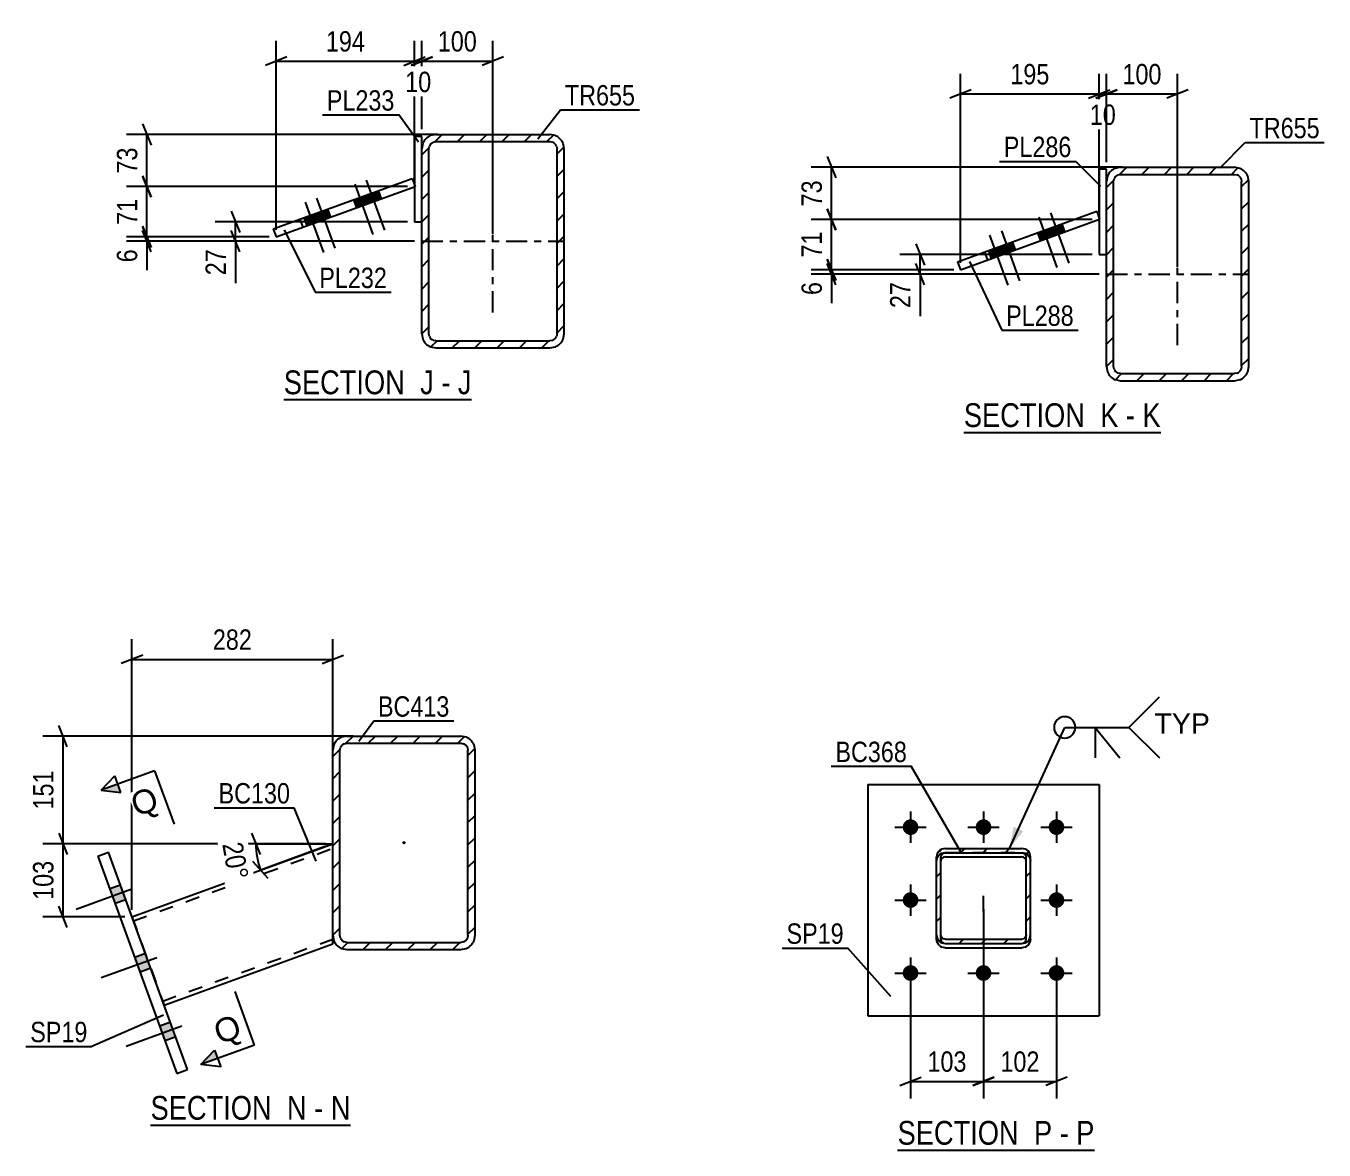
# Model space of a CAD drawing. Header units: millimetres. Extents: x -135 to 1054, y -647 to 194.
# Drawn here: x 375 to 557.4, y -548.7 to -390.7 of the extents above; entities that cross this region are included whole.
import ezdxf

# ---------------------------------------------------------------- set-up
doc = ezdxf.new("R2010")
doc.units = ezdxf.units.MM
doc.linetypes.add('DXK_LINE_DOT2', pattern=[3.9198, 1.9599, -1.9599])
doc.linetypes.add('DXK_LINE_DOT3', pattern=[5.9187, 2.979, -0.9799, 0.9799, -0.9799])
doc.styles.add('Arial', font='ARIAL.TTF', dxfattribs={"height": 0.2})
doc.styles.add('Arial Narrow', font='ARIALN.TTF', dxfattribs={"height": 0.2})

# ---------------------------------------------------------------- blocks, each defined once
blk = doc.blocks.new('Unknown-122571314-20 - 31403')
at = {"color": 6, "linetype": 'Continuous'}
blk.add_line((506.79, -447.84), (534.44, -447.84), dxfattribs=at)
at = {"color": 0, "linetype": 'Continuous'}
for points in [[(524.9, -447.09), (524.9, -443.59), (506.79, -443.59), (506.79, -447.09)], [(528.5, -447.09), (528.5, -443.59), (525.95, -443.59), (525.95, -447.09)], [(530.83, -447.09), (530.83, -443.59), (529.55, -443.59), (529.55, -447.09)], [(534.44, -447.09), (534.44, -443.59), (531.88, -443.59), (531.88, -447.09)]]:
    blk.add_wipeout(points, dxfattribs=at)
at = {"color": 7, "linetype": 'Continuous', "style": 'Arial Narrow'}
for s, p in [('SECTION ', (506.79, -447.09)), ('K', (525.95, -447.09)), ('K', (531.88, -447.09)), ('-', (529.55, -447.09))]:
    blk.add_text(s, height=3.34, dxfattribs=at).set_placement(p)
blk = doc.blocks.new('Unknown-122571314-21 - 37546')
at = {"color": 6, "linetype": 'Continuous'}
blk.add_line((497.48, -548.71), (525.13, -548.71), dxfattribs=at)
at = {"color": 0, "linetype": 'Continuous'}
for points in [[(515.59, -547.96), (515.59, -544.46), (497.48, -544.46), (497.48, -547.96)], [(519.2, -547.96), (519.2, -544.46), (516.64, -544.46), (516.64, -547.96)], [(521.52, -547.96), (521.52, -544.46), (520.25, -544.46), (520.25, -547.96)], [(525.13, -547.96), (525.13, -544.46), (522.57, -544.46), (522.57, -547.96)]]:
    blk.add_wipeout(points, dxfattribs=at)
at = {"color": 7, "linetype": 'Continuous', "style": 'Arial Narrow'}
for s, p in [('SECTION ', (497.48, -547.96)), ('P', (516.64, -547.96)), ('P', (522.57, -547.96)), ('-', (520.25, -547.96))]:
    blk.add_text(s, height=3.34, dxfattribs=at).set_placement(p)
blk = doc.blocks.new('Unknown-122571314-25 - 29372')
at = {"color": 6, "linetype": 'Continuous'}
blk.add_line((411.26, -443.23), (437.63, -443.23), dxfattribs=at)
at = {"color": 0, "linetype": 'Continuous'}
for points in [[(429.37, -442.48), (429.37, -438.98), (411.26, -438.98), (411.26, -442.48)], [(432.34, -442.48), (432.34, -438.98), (430.42, -438.98), (430.42, -442.48)], [(434.66, -442.48), (434.66, -438.98), (433.39, -438.98), (433.39, -442.48)], [(437.63, -442.48), (437.63, -438.98), (435.71, -438.98), (435.71, -442.48)]]:
    blk.add_wipeout(points, dxfattribs=at)
at = {"color": 7, "linetype": 'Continuous', "style": 'Arial Narrow'}
for s, p in [('SECTION ', (411.26, -442.48)), ('J', (430.42, -442.48)), ('J', (435.71, -442.48)), ('-', (433.39, -442.48))]:
    blk.add_text(s, height=3.34, dxfattribs=at).set_placement(p)
blk = doc.blocks.new('Unknown-122571314-26 - 31672')
at = {"color": 6, "linetype": 'Continuous'}
blk.add_line((392.55, -545.2), (420.62, -545.2), dxfattribs=at)
at = {"color": 0, "linetype": 'Continuous'}
for points in [[(410.66, -544.45), (410.66, -540.95), (392.55, -540.95), (392.55, -544.45)], [(414.48, -544.45), (414.48, -540.95), (411.71, -540.95), (411.71, -544.45)], [(416.81, -544.45), (416.81, -540.95), (415.53, -540.95), (415.53, -544.45)], [(420.62, -544.45), (420.62, -540.95), (417.86, -540.95), (417.86, -544.45)]]:
    blk.add_wipeout(points, dxfattribs=at)
at = {"color": 7, "linetype": 'Continuous', "style": 'Arial Narrow'}
for s, p in [('SECTION ', (392.55, -544.45)), ('N', (411.71, -544.45)), ('N', (417.86, -544.45)), ('-', (415.53, -544.45))]:
    blk.add_text(s, height=3.34, dxfattribs=at).set_placement(p)
blk = doc.blocks.new('Part-122571314-31539 - 31403')
at = {"color": 2, "linetype": 'Continuous'}
for p, q in [((505.89, -423.88), (525.45, -416.76)), ((525.45, -416.76), (525.86, -417.89)), ((506.3, -425.01), (525.86, -417.89)), ((509.69, -422.5), (510.1, -423.63)), ((505.89, -423.88), (506.3, -425.01))]:
    blk.add_line(p, q, dxfattribs=at)
at = {"color": 7, "linetype": 'DXK_LINE_DOT2'}
blk.add_line((520.99, -419.66), (520.58, -418.54), dxfattribs=at)
blk = doc.blocks.new('Part-122571314-31499 - 31403')
at = {"color": 2, "linetype": 'Continuous'}
for p, q in [((526.81, -410.86), (525.81, -410.86)), ((525.81, -410.86), (525.81, -422.86)), ((526.81, -412.59), (526.81, -410.86)), ((525.81, -422.86), (526.81, -422.86))]:
    blk.add_line(p, q, dxfattribs=at)
at = {"color": 7, "linetype": 'DXK_LINE_DOT2'}
blk.add_line((526.81, -422.86), (526.81, -412.59), dxfattribs=at)
blk = doc.blocks.new('Part-122571314-31534 - 31403')
at = {"linetype": 'Continuous'}
h = blk.add_hatch(dxfattribs=at)
h.set_pattern_fill('', scale=0.7, style=0, pattern_type=0)
h.set_pattern_definition([(45, (526.8105, -438.5872), (-1.57154, 1.57154), [])])
h.paths.add_polyline_path([(526.81, -412.59), (526.81, -438.59), (526.96, -439.35), (527.4, -440), (528.05, -440.43), (528.81, -440.59), (544.81, -440.59), (545.58, -440.43), (546.22, -440), (546.66, -439.35), (546.81, -438.59), (546.81, -412.59), (546.66, -411.82), (546.22, -411.17), (545.58, -410.74), (544.81, -410.59), (528.81, -410.59), (528.05, -410.74), (527.4, -411.17), (526.96, -411.82)])
h.paths.add_polyline_path([(528.1, -411.88), (528.43, -411.66), (528.81, -411.59), (544.81, -411.59), (545.19, -411.66), (545.52, -411.88), (545.73, -412.2), (545.81, -412.59), (545.81, -438.59), (545.73, -438.97), (545.52, -439.29), (545.19, -439.51), (544.81, -439.59), (528.81, -439.59), (528.43, -439.51), (528.1, -439.29), (527.89, -438.97), (527.81, -438.59), (527.81, -412.59), (527.89, -412.2)])
at = {"color": 2, "linetype": 'Continuous'}
for p, q in [((526.96, -411.82), (526.81, -412.59)), ((528.81, -410.59), (528.05, -410.74)), ((528.43, -411.66), (528.81, -411.59)), ((528.81, -410.59), (544.81, -410.59)), ((528.81, -411.59), (544.81, -411.59)), ((545.58, -410.74), (544.81, -410.59)), ((544.81, -411.59), (545.19, -411.66)), ((546.81, -412.59), (546.66, -411.82)), ((526.81, -438.59), (526.81, -412.59)), ((527.81, -412.59), (527.89, -412.2)), ((527.81, -438.59), (527.81, -412.59)), ((545.73, -412.2), (545.81, -412.59)), ((545.81, -438.59), (545.81, -412.59)), ((546.81, -438.59), (546.81, -412.59)), ((526.81, -438.59), (526.96, -439.35)), ((527.89, -438.97), (527.81, -438.59)), ((545.81, -438.59), (545.73, -438.97)), ((546.66, -439.35), (546.81, -438.59)), ((528.05, -440.43), (528.81, -440.59)), ((528.81, -439.59), (528.43, -439.51)), ((528.81, -439.59), (544.81, -439.59)), ((528.81, -440.59), (544.81, -440.59)), ((545.19, -439.51), (544.81, -439.59)), ((544.81, -440.59), (545.58, -440.43))]:
    blk.add_line(p, q, dxfattribs=at)
at = {"color": 7, "linetype": 'DXK_LINE_DOT3'}
for p, q in [((536.81, -435.59), (536.81, -415.59)), ((526.81, -425.59), (546.81, -425.59))]:
    blk.add_line(p, q, dxfattribs=at)
at = {"color": 2, "linetype": 'Continuous'}
for centre, radius, start, end in [((528.81, -412.59), 2, 112.5, 157.5), ((528.81, -412.59), 1, 112.5, 157.5), ((544.81, -412.59), 1, 22.5, 67.5), ((544.81, -412.59), 2, 22.5, 67.5), ((528.81, -438.59), 2, 202.5, 247.5), ((528.81, -438.59), 1, 202.5, 247.5), ((544.81, -438.59), 1, 292.5, 337.5), ((544.81, -438.59), 2, 292.5, 337.5)]:
    blk.add_arc(centre, radius, start, end, dxfattribs=at)
blk = doc.blocks.new('Bolt-122571314-31568 - 31403')
at = {"linetype": 'Continuous'}
for points in [[(517.55, -420.91), (519.24, -420.3), (518.83, -419.17), (517.14, -419.79)], [(519.22, -420.31), (520.91, -419.69), (520.5, -418.57), (518.81, -419.18)], [(512.31, -422.82), (514, -422.21), (513.59, -421.08), (511.9, -421.7)], [(510.64, -423.43), (512.33, -422.81), (511.92, -421.69), (510.23, -422.3)]]:
    blk.add_hatch(color=1, dxfattribs=at).paths.add_polyline_path(points)
at = {"color": 1, "linetype": 'Continuous'}
for p, q in [((518.97, -416.99), (521.53, -424.04)), ((517.3, -417.6), (519.87, -424.65)), ((518.81, -419.18), (519.22, -420.31)), ((518.83, -419.17), (519.24, -420.3)), ((520.5, -418.57), (520.91, -419.69)), ((510.39, -420.11), (512.96, -427.16)), ((512.06, -419.51), (514.62, -426.56)), ((513.59, -421.08), (514, -422.21)), ((517.14, -419.79), (517.55, -420.91)), ((510.23, -422.3), (510.64, -423.43)), ((511.9, -421.7), (512.31, -422.82)), ((511.92, -421.69), (512.33, -422.81))]:
    blk.add_line(p, q, dxfattribs=at)
blk = doc.blocks.new('Part-122571314-37587 - 37546')
at = {"linetype": 'Continuous'}
h = blk.add_hatch(dxfattribs=at)
h.set_pattern_fill('', scale=0.7, style=0, pattern_type=0)
h.set_pattern_definition([(45, (503.6906, -506.4053), (-1.57154, 1.57154), [])])
h.paths.add_polyline_path([(504.15, -506.31), (503.69, -506.41), (503.3, -506.67), (503.04, -507.06), (502.95, -507.53), (502.95, -518.47), (503.04, -518.94), (503.3, -519.33), (503.69, -519.6), (504.15, -519.69), (514.95, -519.69), (515.41, -519.6), (515.8, -519.33), (516.06, -518.94), (516.15, -518.47), (516.15, -507.53), (516.06, -507.06), (515.8, -506.67), (515.41, -506.41), (514.95, -506.31)])
h.paths.add_polyline_path([(514.95, -506.92), (515.18, -506.97), (515.37, -507.1), (515.5, -507.3), (515.55, -507.53), (515.55, -518.47), (515.5, -518.71), (515.37, -518.9), (515.18, -519.03), (514.95, -519.08), (504.15, -519.08), (503.92, -519.03), (503.73, -518.9), (503.6, -518.71), (503.55, -518.47), (503.55, -507.53), (503.6, -507.3), (503.73, -507.1), (503.92, -506.97), (504.15, -506.92)])
at = {"color": 2, "linetype": 'Continuous'}
for p, q in [((504.15, -506.31), (503.69, -506.41)), ((504.15, -506.31), (514.95, -506.31)), ((515.41, -506.41), (514.95, -506.31)), ((503.04, -507.06), (502.95, -507.53)), ((502.95, -518.47), (502.95, -507.53)), ((503.55, -507.53), (503.6, -507.3)), ((503.55, -518.47), (503.55, -507.53)), ((503.6, -507.88), (503.55, -508.11)), ((503.6, -507.3), (503.73, -507.1)), ((503.73, -507.68), (503.6, -507.88)), ((503.73, -507.1), (503.92, -506.97)), ((503.92, -507.55), (503.73, -507.68)), ((503.92, -506.97), (504.15, -506.92)), ((504.15, -507.5), (503.92, -507.55)), ((504.15, -506.92), (514.95, -506.92)), ((504.15, -507.5), (514.95, -507.5)), ((514.95, -506.92), (515.18, -506.97)), ((515.18, -507.55), (514.95, -507.5)), ((515.18, -506.97), (515.37, -507.1)), ((515.37, -507.68), (515.18, -507.55)), ((515.37, -507.1), (515.5, -507.3)), ((515.5, -507.88), (515.37, -507.68)), ((515.5, -507.3), (515.55, -507.53)), ((515.55, -508.11), (515.5, -507.88)), ((515.55, -518.47), (515.55, -507.53)), ((516.15, -507.53), (516.06, -507.06)), ((516.15, -518.47), (516.15, -507.53)), ((502.95, -519.05), (502.95, -518.47)), ((502.95, -518.47), (503.04, -518.94)), ((503.04, -519.52), (502.95, -519.05)), ((503.6, -518.71), (503.55, -518.47)), ((503.73, -518.9), (503.6, -518.71)), ((503.69, -519.6), (504.15, -519.69)), ((503.92, -519.03), (503.73, -518.9)), ((504.15, -519.08), (503.92, -519.03)), ((504.15, -519.08), (514.95, -519.08)), ((515.18, -519.03), (514.95, -519.08)), ((514.95, -519.69), (515.41, -519.6)), ((515.37, -518.9), (515.18, -519.03)), ((515.5, -518.71), (515.37, -518.9)), ((515.55, -518.47), (515.5, -518.71)), ((516.06, -518.94), (516.15, -518.47)), ((516.15, -519.05), (516.06, -519.52)), ((516.15, -519.05), (516.15, -518.47)), ((504.15, -520.27), (503.69, -520.18)), ((504.15, -519.69), (514.95, -519.69)), ((504.15, -520.27), (514.95, -520.27)), ((515.41, -520.18), (514.95, -520.27))]:
    blk.add_line(p, q, dxfattribs=at)
at = {"color": 7, "linetype": 'DXK_LINE_DOT2'}
for p, q in [((502.95, -518.47), (502.95, -507.53)), ((502.95, -508.11), (503.04, -507.64)), ((503.55, -519.05), (503.55, -507.53)), ((503.69, -506.99), (504.15, -506.89)), ((504.15, -506.89), (514.95, -506.89)), ((514.95, -506.89), (515.41, -506.99)), ((515.55, -519.05), (515.55, -507.53)), ((516.06, -507.64), (516.15, -508.11)), ((516.15, -518.47), (516.15, -507.53)), ((503.55, -519.05), (503.6, -519.29)), ((503.6, -519.29), (503.73, -519.48)), ((503.73, -519.48), (503.92, -519.62)), ((503.92, -519.62), (504.15, -519.66)), ((514.95, -519.66), (515.18, -519.62)), ((515.18, -519.62), (515.37, -519.48)), ((515.37, -519.48), (515.5, -519.29)), ((515.5, -519.29), (515.55, -519.05)), ((504.15, -519.66), (514.95, -519.66))]:
    blk.add_line(p, q, dxfattribs=at)
at = {"color": 7, "linetype": 'DXK_LINE_DOT3'}
blk.add_line((509.55, -515.2), (509.55, -513), dxfattribs=at)
at = {"color": 2, "linetype": 'Continuous'}
for centre, start, end in [((504.16, -507.52), 112.882, 157.8784), ((514.94, -507.52), 22.1216, 67.118), ((504.16, -518.48), 202.1216, 247.118), ((504.16, -519.06), 202.1216, 247.118), ((514.94, -518.48), 292.882, 337.8784), ((514.94, -519.06), 292.882, 337.8784)]:
    blk.add_arc(centre, 1.21, start, end, dxfattribs=at)
at = {"color": 7, "linetype": 'DXK_LINE_DOT2'}
for centre, start, end in [((504.16, -508.1), 112.882, 157.8784), ((514.94, -508.1), 22.1216, 67.118)]:
    blk.add_arc(centre, 1.21, start, end, dxfattribs=at)
blk = doc.blocks.new('Bolt-122571314-37692 - 37546')
at = {"linetype": 'Continuous'}
for points in [[(499.3, -502.23, -1), (499.3, -504.43, -1)], [(509.55, -502.23, -1), (509.55, -504.43, -1)], [(519.8, -502.23, -1), (519.8, -504.43, -1)], [(499.3, -512.48, -1), (499.3, -514.68, -1)], [(519.8, -512.48, -1), (519.8, -514.68, -1)], [(499.3, -522.73, -1), (499.3, -524.93, -1)], [(509.55, -522.73, -1), (509.55, -524.93, -1)], [(519.8, -522.73, -1), (519.8, -524.93, -1)]]:
    blk.add_hatch(color=1, dxfattribs=at).paths.add_polyline_path(points)
at = {"color": 1, "linetype": 'Continuous'}
for p, q in [((499.3, -501.13), (499.3, -505.53)), ((509.55, -501.13), (509.55, -505.53)), ((519.8, -501.13), (519.8, -505.53)), ((497.1, -503.33), (501.5, -503.33)), ((507.35, -503.33), (511.75, -503.33)), ((517.6, -503.33), (522, -503.33)), ((499.3, -511.38), (499.3, -515.78)), ((519.8, -511.38), (519.8, -515.78)), ((497.1, -513.58), (501.5, -513.58)), ((517.6, -513.58), (522, -513.58)), ((499.3, -521.63), (499.3, -526.03)), ((509.55, -521.63), (509.55, -526.03)), ((519.8, -521.63), (519.8, -526.03)), ((497.1, -523.83), (501.5, -523.83)), ((507.35, -523.83), (511.75, -523.83)), ((517.6, -523.83), (522, -523.83))]:
    blk.add_line(p, q, dxfattribs=at)
blk = doc.blocks.new('Part-122571314-37588 - 37546')
at = {"color": 2, "linetype": 'Continuous'}
for p, q in [((493.3, -497.33), (493.3, -529.83)), ((493.3, -497.33), (525.8, -497.33)), ((525.8, -497.33), (525.8, -529.83)), ((493.3, -529.83), (525.8, -529.83))]:
    blk.add_line(p, q, dxfattribs=at)
blk = doc.blocks.new('Bolt-122571314-29536 - 29372')
at = {"linetype": 'Continuous'}
for points in [[(421.47, -416.28), (423.16, -415.66), (422.75, -414.54), (421.06, -415.15)], [(423.07, -415.7), (424.76, -415.08), (424.35, -413.95), (422.66, -414.57)], [(414.51, -418.81), (416.21, -418.2), (415.8, -417.07), (414.1, -417.68)], [(416.12, -418.23), (417.81, -417.61), (417.4, -416.49), (415.71, -417.1)]]:
    blk.add_hatch(color=1, dxfattribs=at).paths.add_polyline_path(points)
at = {"color": 1, "linetype": 'Continuous'}
for p, q in [((421.22, -412.96), (423.79, -420.01)), ((422.82, -412.38), (425.39, -419.43)), ((414.27, -415.5), (416.83, -422.54)), ((415.87, -414.91), (418.43, -421.96)), ((421.06, -415.15), (421.47, -416.28)), ((422.66, -414.57), (423.07, -415.7)), ((422.75, -414.54), (423.16, -415.66)), ((424.35, -413.95), (424.76, -415.08)), ((415.71, -417.1), (416.12, -418.23)), ((415.8, -417.07), (416.21, -418.2)), ((417.4, -416.49), (417.81, -417.61)), ((414.1, -417.68), (414.51, -418.81))]:
    blk.add_line(p, q, dxfattribs=at)
blk = doc.blocks.new('Part-122571314-29466 - 29372')
at = {"color": 2, "linetype": 'Continuous'}
for p, q in [((430.64, -406.25), (429.64, -406.25)), ((429.64, -406.25), (429.64, -418.25)), ((430.64, -407.98), (430.64, -406.25)), ((429.64, -418.25), (430.64, -418.25))]:
    blk.add_line(p, q, dxfattribs=at)
at = {"color": 7, "linetype": 'DXK_LINE_DOT2'}
blk.add_line((430.64, -418.25), (430.64, -407.98), dxfattribs=at)
blk = doc.blocks.new('Part-122571314-29503 - 29372')
at = {"linetype": 'Continuous'}
h = blk.add_hatch(dxfattribs=at)
h.set_pattern_fill('', scale=0.7, style=0, pattern_type=0)
h.set_pattern_definition([(45, (430.6445, -433.9827), (-1.57154, 1.57154), [])])
h.paths.add_polyline_path([(430.64, -407.98), (430.64, -433.98), (430.8, -434.75), (431.23, -435.4), (431.88, -435.83), (432.64, -435.98), (448.64, -435.98), (449.41, -435.83), (450.06, -435.4), (450.49, -434.75), (450.64, -433.98), (450.64, -407.98), (450.49, -407.22), (450.06, -406.57), (449.41, -406.13), (448.64, -405.98), (432.64, -405.98), (431.88, -406.13), (431.23, -406.57), (430.8, -407.22)])
h.paths.add_polyline_path([(431.94, -407.28), (432.26, -407.06), (432.64, -406.98), (448.64, -406.98), (449.03, -407.06), (449.35, -407.28), (449.57, -407.6), (449.64, -407.98), (449.64, -433.98), (449.57, -434.37), (449.35, -434.69), (449.03, -434.91), (448.64, -434.98), (432.64, -434.98), (432.26, -434.91), (431.94, -434.69), (431.72, -434.37), (431.64, -433.98), (431.64, -407.98), (431.72, -407.6)])
at = {"color": 2, "linetype": 'Continuous'}
for p, q in [((432.64, -405.98), (431.88, -406.13)), ((432.64, -405.98), (448.64, -405.98)), ((449.41, -406.13), (448.64, -405.98)), ((430.8, -407.22), (430.64, -407.98)), ((430.64, -433.98), (430.64, -407.98)), ((431.64, -407.98), (431.72, -407.6)), ((431.64, -433.98), (431.64, -407.98)), ((432.26, -407.06), (432.64, -406.98)), ((432.64, -406.98), (448.64, -406.98)), ((448.64, -406.98), (449.03, -407.06)), ((449.57, -407.6), (449.64, -407.98)), ((449.64, -433.98), (449.64, -407.98)), ((450.64, -407.98), (450.49, -407.22)), ((450.64, -433.98), (450.64, -407.98)), ((430.64, -433.98), (430.8, -434.75)), ((431.72, -434.37), (431.64, -433.98)), ((432.64, -434.98), (432.26, -434.91)), ((432.64, -434.98), (448.64, -434.98)), ((449.03, -434.91), (448.64, -434.98)), ((449.64, -433.98), (449.57, -434.37)), ((450.49, -434.75), (450.64, -433.98)), ((431.88, -435.83), (432.64, -435.98)), ((432.64, -435.98), (448.64, -435.98)), ((448.64, -435.98), (449.41, -435.83))]:
    blk.add_line(p, q, dxfattribs=at)
at = {"color": 7, "linetype": 'DXK_LINE_DOT3'}
for p, q in [((440.64, -430.98), (440.64, -410.98)), ((430.64, -420.98), (450.64, -420.98))]:
    blk.add_line(p, q, dxfattribs=at)
at = {"color": 2, "linetype": 'Continuous'}
for centre, radius, start, end in [((432.64, -407.98), 2, 112.5, 157.5), ((448.64, -407.98), 2, 22.5, 67.5), ((432.64, -407.98), 1, 112.5, 157.5), ((448.64, -407.98), 1, 22.5, 67.5), ((432.64, -433.98), 2, 202.5, 247.5), ((432.64, -433.98), 1, 202.5, 247.5), ((448.64, -433.98), 1, 292.5, 337.5), ((448.64, -433.98), 2, 292.5, 337.5)]:
    blk.add_arc(centre, radius, start, end, dxfattribs=at)
blk = doc.blocks.new('Part-122571314-29507 - 29372')
at = {"color": 2, "linetype": 'Continuous'}
for p, q in [((409.79, -419.25), (429.28, -412.16)), ((410.2, -420.38), (429.7, -413.29)), ((429.28, -412.16), (429.7, -413.29)), ((409.79, -419.25), (410.2, -420.38)), ((413.52, -417.89), (413.94, -419.02))]:
    blk.add_line(p, q, dxfattribs=at)
at = {"color": 7, "linetype": 'DXK_LINE_DOT2'}
blk.add_line((424.99, -415), (424.58, -413.87), dxfattribs=at)
blk = doc.blocks.new('Part-122571314-31711 - 31672')
at = {"color": 2, "linetype": 'Continuous'}
for p, q in [((385.14, -507.41), (386.64, -506.86)), ((397.76, -537.4), (386.64, -506.86)), ((385.14, -507.41), (396.25, -537.95)), ((396.25, -537.95), (397.76, -537.4))]:
    blk.add_line(p, q, dxfattribs=at)
blk = doc.blocks.new('Bolt-122571314-31817 - 31672')
at = {"linetype": 'Continuous'}
for points in [[(389.07, -513.53), (388.32, -511.46), (386.81, -512.01), (387.57, -514.08)], [(389.07, -513.53), (388.32, -511.46), (386.81, -512.01), (387.57, -514.08)], [(389.07, -513.53), (388.32, -511.46), (386.81, -512.01), (387.57, -514.08)], [(392.58, -523.16), (391.82, -521.1), (390.32, -521.64), (391.07, -523.71)], [(392.58, -523.16), (391.82, -521.1), (390.32, -521.64), (391.07, -523.71)], [(396.08, -532.8), (395.33, -530.73), (393.83, -531.28), (394.58, -533.34)], [(396.08, -532.8), (395.33, -530.73), (393.83, -531.28), (394.58, -533.34)], [(396.08, -532.8), (395.33, -530.73), (393.83, -531.28), (394.58, -533.34)]]:
    blk.add_hatch(color=1, dxfattribs=at).paths.add_polyline_path(points)
at = {"color": 1, "linetype": 'Continuous'}
for p, q in [((389.92, -512.05), (382.12, -514.89)), ((389.92, -512.05), (382.12, -514.89)), ((389.92, -512.05), (382.12, -514.89)), ((388.32, -511.46), (386.81, -512.01)), ((388.32, -511.46), (386.81, -512.01)), ((388.32, -511.46), (386.81, -512.01)), ((389.07, -513.53), (387.57, -514.08)), ((389.07, -513.53), (387.57, -514.08)), ((389.07, -513.53), (387.57, -514.08)), ((391.82, -521.1), (390.32, -521.64)), ((391.82, -521.1), (390.32, -521.64)), ((393.42, -521.68), (385.62, -524.52)), ((393.42, -521.68), (385.62, -524.52)), ((392.58, -523.16), (391.07, -523.71)), ((392.58, -523.16), (391.07, -523.71)), ((396.93, -531.32), (389.13, -534.16)), ((396.93, -531.32), (389.13, -534.16)), ((396.93, -531.32), (389.13, -534.16)), ((395.33, -530.73), (393.83, -531.28)), ((395.33, -530.73), (393.83, -531.28)), ((395.33, -530.73), (393.83, -531.28)), ((396.08, -532.8), (394.58, -533.34)), ((396.08, -532.8), (394.58, -533.34)), ((396.08, -532.8), (394.58, -533.34))]:
    blk.add_line(p, q, dxfattribs=at)
blk = doc.blocks.new('Part-122571314-31692 - 31672')
at = {"color": 2, "linetype": 'Continuous'}
for p, q in [((389.94, -515.93), (418.13, -505.67)), ((418.13, -519.71), (418.13, -518.53)), ((394.46, -528.33), (418.13, -519.71))]:
    blk.add_line(p, q, dxfattribs=at)
at = {"color": 7, "linetype": 'DXK_LINE_DOT2'}
for p, q in [((390.15, -516.49), (418.13, -506.31)), ((418.13, -505.76), (418.13, -505.67)), ((418.13, -518.53), (418.13, -505.67)), ((389.94, -515.93), (394.46, -528.33)), ((394.25, -527.77), (418.13, -519.08))]:
    blk.add_line(p, q, dxfattribs=at)
blk = doc.blocks.new('Part-122571314-31715 - 31672')
at = {"linetype": 'Continuous'}
h = blk.add_hatch(dxfattribs=at)
h.set_pattern_fill('', scale=0.7, style=0, pattern_type=0)
h.set_pattern_definition([(45, (418.1327, -518.5266), (-1.57154, 1.57154), [])])
h.paths.add_polyline_path([(418.13, -492.53), (418.13, -518.53), (418.28, -519.29), (418.72, -519.94), (419.37, -520.37), (420.13, -520.53), (436.13, -520.53), (436.9, -520.37), (437.55, -519.94), (437.98, -519.29), (438.13, -518.53), (438.13, -492.53), (437.98, -491.76), (437.55, -491.11), (436.9, -490.68), (436.13, -490.53), (420.13, -490.53), (419.37, -490.68), (418.72, -491.11), (418.28, -491.76)])
h.paths.add_polyline_path([(419.43, -491.82), (419.75, -491.6), (420.13, -491.53), (436.13, -491.53), (436.52, -491.6), (436.84, -491.82), (437.06, -492.14), (437.13, -492.53), (437.13, -518.53), (437.06, -518.91), (436.84, -519.23), (436.52, -519.45), (436.13, -519.53), (420.13, -519.53), (419.75, -519.45), (419.43, -519.23), (419.21, -518.91), (419.13, -518.53), (419.13, -492.53), (419.21, -492.14)])
blk.add_hatch(color=30, dxfattribs=at).paths.add_polyline_path([(428.13, -505.63, -1), (428.13, -505.43, -1)])
at = {"color": 2, "linetype": 'Continuous'}
for p, q in [((418.28, -491.76), (418.13, -492.53)), ((419.13, -492.53), (419.21, -492.14)), ((420.13, -490.53), (419.37, -490.68)), ((419.75, -491.6), (420.13, -491.53)), ((420.13, -490.53), (436.13, -490.53)), ((420.13, -491.53), (436.13, -491.53)), ((436.9, -490.68), (436.13, -490.53)), ((436.13, -491.53), (436.52, -491.6)), ((437.06, -492.14), (437.13, -492.53)), ((438.13, -492.53), (437.98, -491.76)), ((418.13, -518.53), (418.13, -492.53)), ((419.13, -518.53), (419.13, -492.53)), ((437.13, -518.53), (437.13, -492.53)), ((438.13, -518.53), (438.13, -492.53)), ((418.13, -518.53), (418.28, -519.29)), ((419.21, -518.91), (419.13, -518.53)), ((420.13, -519.53), (419.75, -519.45)), ((420.13, -519.53), (436.13, -519.53)), ((436.52, -519.45), (436.13, -519.53)), ((437.13, -518.53), (437.06, -518.91)), ((437.98, -519.29), (438.13, -518.53)), ((419.37, -520.37), (420.13, -520.53)), ((420.13, -520.53), (436.13, -520.53)), ((436.13, -520.53), (436.9, -520.37))]:
    blk.add_line(p, q, dxfattribs=at)
at = {"color": 7, "linetype": 'DXK_LINE_DOT3'}
blk.add_line((428.13, -505.53), (428.13, -505.53), dxfattribs=at)
at = {"color": 30, "linetype": 'DXK_LINE_DOT3'}
blk.add_line((428.13, -505.53), (428.13, -505.53), dxfattribs=at)
at = {"color": 30, "linetype": 'Continuous'}
blk.add_circle((428.13, -505.53), 0.1, dxfattribs=at)
at = {"color": 2, "linetype": 'Continuous'}
for centre, radius, start, end in [((420.13, -492.53), 2, 112.5, 157.5), ((420.13, -492.53), 1, 112.5, 157.5), ((436.13, -492.53), 1, 22.5, 67.5), ((436.13, -492.53), 2, 22.5, 67.5), ((420.13, -518.53), 2, 202.5, 247.5), ((420.13, -518.53), 1, 202.5, 247.5), ((436.13, -518.53), 1, 292.5, 337.5), ((436.13, -518.53), 2, 292.5, 337.5)]:
    blk.add_arc(centre, radius, start, end, dxfattribs=at)
blk = doc.blocks.new('StraightDimension-122571314-36712 - 31403')
at = {"color": 7, "linetype": 'Continuous'}
for p, q in [((487.59, -423.49), (488.79, -426.49)), ((488.79, -427.09), (487.59, -424.09)), ((505.37, -424.99), (485.34, -424.99)), ((525.81, -425.59), (485.34, -425.59)), ((488.19, -425.59), (488.19, -424.99))]:
    blk.add_line(p, q, dxfattribs=at)
at = {"color": 0}
blk.add_wipeout([(487.44, -426.11), (483.24, -426.11), (483.24, -429.14), (487.44, -429.14)], dxfattribs=at)
at = {"color": 7, "linetype": 'Continuous'}
blk.add_line((488.19, -425.59), (488.19, -429.67), dxfattribs=at)
blk.add_line((488.19, -425.59), (488.19, -429.67), dxfattribs=at)
at = {"color": 3, "style": 'Arial Narrow'}
blk.add_text('6', height=2.86, rotation=90.0002, dxfattribs=at).set_placement((486.84, -428.54))
blk = doc.blocks.new('StraightDimension-122571314-36710 - 31403')
at = {"color": 7, "linetype": 'Continuous'}
for p, q in [((524.81, -422.86), (497.79, -422.86)), ((500.04, -421.36), (501.24, -424.36)), ((500.64, -425.59), (500.64, -422.86)), ((501.24, -427.09), (500.04, -424.09)), ((525.81, -425.59), (497.79, -425.59))]:
    blk.add_line(p, q, dxfattribs=at)
at = {"color": 0}
blk.add_wipeout([(499.89, -426.11), (495.69, -426.11), (495.69, -430.97), (499.89, -430.97)], dxfattribs=at)
at = {"color": 7, "linetype": 'Continuous'}
blk.add_line((500.64, -425.59), (500.64, -431.49), dxfattribs=at)
blk.add_line((500.64, -425.59), (500.64, -431.49), dxfattribs=at)
at = {"color": 3, "style": 'Arial Narrow'}
blk.add_text('27', height=2.863, rotation=90.0002, dxfattribs=at).set_placement((499.29, -430.37))
blk = doc.blocks.new('StraightDimension-122571314-36714 - 31403')
at = {"color": 7, "linetype": 'Continuous'}
for p, q in [((487.59, -416.41), (488.79, -419.41)), ((524.81, -417.91), (485.34, -417.91)), ((488.19, -424.99), (488.19, -417.91)), ((488.79, -426.49), (487.59, -423.49)), ((505.37, -424.99), (485.34, -424.99))]:
    blk.add_line(p, q, dxfattribs=at)
at = {"color": 0}
blk.add_wipeout([(487.44, -419.02), (483.24, -419.02), (483.24, -423.88), (487.44, -423.88)], dxfattribs=at)
at = {"color": 3, "style": 'Arial Narrow'}
blk.add_text('71', height=2.863, rotation=90.0002, dxfattribs=at).set_placement((486.84, -423.28))
blk = doc.blocks.new('StraightDimension-122571314-36715 - 31403')
at = {"color": 7, "linetype": 'Continuous'}
for p, q in [((487.59, -409.09), (488.79, -412.09)), ((529.07, -410.59), (485.34, -410.59)), ((488.19, -417.91), (488.19, -410.59)), ((488.79, -419.41), (487.59, -416.41)), ((524.81, -417.91), (485.34, -417.91))]:
    blk.add_line(p, q, dxfattribs=at)
at = {"color": 0}
blk.add_wipeout([(487.44, -411.82), (483.24, -411.82), (483.24, -416.68), (487.44, -416.68)], dxfattribs=at)
at = {"color": 3, "style": 'Arial Narrow'}
blk.add_text('73', height=2.863, rotation=90.0002, dxfattribs=at).set_placement((486.84, -416.08))
blk = doc.blocks.new('StraightDimension-122571314-36716 - 31403')
at = {"color": 7, "linetype": 'Continuous'}
for p, q in [((506.3, -424.01), (506.3, -397.43)), ((525.81, -416.91), (525.81, -397.43)), ((507.8, -399.68), (504.8, -400.88)), ((506.3, -400.28), (525.81, -400.28)), ((524.31, -400.88), (527.31, -399.68))]:
    blk.add_line(p, q, dxfattribs=at)
at = {"color": 0}
blk.add_wipeout([(519.4, -399.53), (519.4, -395.33), (512.72, -395.33), (512.72, -399.53)], dxfattribs=at)
at = {"color": 3, "style": 'Arial Narrow'}
blk.add_text('195', height=2.863, dxfattribs=at).set_placement((513.32, -398.93))
blk = doc.blocks.new('StraightDimension-122571314-36718 - 31403')
at = {"color": 7, "linetype": 'Continuous'}
for p, q in [((525.81, -416.91), (525.81, -397.88)), ((526.81, -409.86), (526.81, -397.88)), ((524.31, -400.88), (527.31, -399.68)), ((528.31, -399.68), (525.31, -400.88)), ((525.81, -400.28), (526.81, -400.28))]:
    blk.add_line(p, q, dxfattribs=at)
at = {"color": 0}
blk.add_wipeout([(528.74, -405.23), (528.74, -401.03), (523.88, -401.03), (523.88, -405.23)], dxfattribs=at)
at = {"color": 3, "style": 'Arial Narrow'}
blk.add_text('10', height=2.863, dxfattribs=at).set_placement((524.48, -404.63))
blk = doc.blocks.new('StraightDimension-122571314-36719 - 31403')
at = {"color": 7, "linetype": 'Continuous'}
for p, q in [((526.81, -409.86), (526.81, -397.43)), ((536.81, -424.59), (536.81, -397.43)), ((525.31, -400.88), (528.31, -399.68)), ((526.81, -400.28), (536.81, -400.28)), ((538.31, -399.68), (535.31, -400.88))]:
    blk.add_line(p, q, dxfattribs=at)
at = {"color": 0}
blk.add_wipeout([(535.15, -399.53), (535.15, -395.33), (528.47, -395.33), (528.47, -399.53)], dxfattribs=at)
at = {"color": 3, "style": 'Arial Narrow'}
blk.add_text('100', height=2.863, dxfattribs=at).set_placement((529.07, -398.93))
blk = doc.blocks.new('StraightDimension-122571314-37721 - 37546')
at = {"color": 7, "linetype": 'Continuous'}
for p, q in [((509.55, -514.84), (509.55, -541.46)), ((519.8, -524.83), (519.8, -541.46)), ((508.05, -539.66), (511.05, -538.46)), ((509.55, -539.06), (519.8, -539.06)), ((521.3, -538.46), (518.3, -539.66))]:
    blk.add_line(p, q, dxfattribs=at)
at = {"color": 0}
blk.add_wipeout([(518.02, -538.31), (518.02, -534.11), (511.33, -534.11), (511.33, -538.31)], dxfattribs=at)
at = {"color": 3, "style": 'Arial Narrow'}
blk.add_text('102', height=2.863, dxfattribs=at).set_placement((511.93, -537.71))
blk = doc.blocks.new('StraightDimension-122571314-37722 - 37546')
at = {"color": 7, "linetype": 'Continuous'}
for p, q in [((509.55, -514.84), (509.55, -541.46)), ((499.3, -524.83), (499.3, -541.46)), ((497.8, -539.66), (500.8, -538.46)), ((499.3, -539.06), (509.55, -539.06)), ((511.05, -538.46), (508.05, -539.66))]:
    blk.add_line(p, q, dxfattribs=at)
at = {"color": 0}
blk.add_wipeout([(507.77, -538.31), (507.77, -534.11), (501.08, -534.11), (501.08, -538.31)], dxfattribs=at)
at = {"color": 3, "style": 'Arial Narrow'}
blk.add_text('103', height=2.863, dxfattribs=at).set_placement((501.68, -537.71))
blk = doc.blocks.new('StraightDimension-122571314-36544 - 29372')
at = {"color": 7, "linetype": 'Continuous'}
for p, q in [((403.88, -416.75), (405.08, -419.75)), ((428.64, -418.25), (401.63, -418.25)), ((404.48, -420.98), (404.48, -418.25)), ((429.64, -420.98), (401.63, -420.98)), ((405.08, -422.48), (403.88, -419.48))]:
    blk.add_line(p, q, dxfattribs=at)
at = {"color": 0}
blk.add_wipeout([(403.73, -421.51), (399.53, -421.51), (399.53, -426.36), (403.73, -426.36)], dxfattribs=at)
at = {"color": 7, "linetype": 'Continuous'}
blk.add_line((404.48, -420.98), (404.48, -426.89), dxfattribs=at)
blk.add_line((404.48, -420.98), (404.48, -426.89), dxfattribs=at)
at = {"color": 3, "style": 'Arial Narrow'}
blk.add_text('27', height=2.863, rotation=90.0002, dxfattribs=at).set_placement((403.13, -425.76))
blk = doc.blocks.new('StraightDimension-122571314-36657 - 29372')
at = {"color": 7, "linetype": 'Continuous'}
for p, q in [((410.2, -419.38), (410.2, -392.82)), ((429.64, -412.3), (429.64, -392.82)), ((411.7, -395.07), (408.7, -396.27)), ((428.14, -396.27), (431.14, -395.07)), ((410.2, -395.67), (429.64, -395.67))]:
    blk.add_line(p, q, dxfattribs=at)
at = {"color": 0}
blk.add_wipeout([(423.27, -394.92), (423.27, -390.72), (416.58, -390.72), (416.58, -394.92)], dxfattribs=at)
at = {"color": 3, "style": 'Arial Narrow'}
blk.add_text('194', height=2.863, dxfattribs=at).set_placement((417.18, -394.32))
blk = doc.blocks.new('StraightDimension-122571314-36455 - 29372')
at = {"color": 7, "linetype": 'Continuous'}
for p, q in [((391.43, -404.48), (392.63, -407.48)), ((432.9, -405.98), (389.18, -405.98)), ((392.03, -413.3), (392.03, -405.98)), ((392.63, -414.8), (391.43, -411.8)), ((428.64, -413.3), (389.18, -413.3))]:
    blk.add_line(p, q, dxfattribs=at)
at = {"color": 0}
blk.add_wipeout([(391.28, -407.22), (387.08, -407.22), (387.08, -412.07), (391.28, -412.07)], dxfattribs=at)
at = {"color": 3, "style": 'Arial Narrow'}
blk.add_text('73', height=2.863, rotation=90.0002, dxfattribs=at).set_placement((390.68, -411.47))
blk = doc.blocks.new('StraightDimension-122571314-36456 - 29372')
at = {"color": 7, "linetype": 'Continuous'}
for p, q in [((391.43, -411.8), (392.63, -414.8)), ((428.64, -413.3), (389.18, -413.3)), ((392.03, -420.38), (392.03, -413.3)), ((392.63, -421.88), (391.43, -418.88)), ((409.2, -420.38), (389.18, -420.38))]:
    blk.add_line(p, q, dxfattribs=at)
at = {"color": 0}
blk.add_wipeout([(391.28, -414.41), (387.08, -414.41), (387.08, -419.27), (391.28, -419.27)], dxfattribs=at)
at = {"color": 3, "style": 'Arial Narrow'}
blk.add_text('71', height=2.863, rotation=90.0002, dxfattribs=at).set_placement((390.68, -418.67))
blk = doc.blocks.new('StraightDimension-122571314-36457 - 29372')
at = {"color": 7, "linetype": 'Continuous'}
for p, q in [((391.43, -418.88), (392.63, -421.88)), ((409.2, -420.38), (389.18, -420.38)), ((429.64, -420.98), (389.18, -420.98)), ((392.63, -422.48), (391.43, -419.48)), ((392.03, -420.98), (392.03, -420.38))]:
    blk.add_line(p, q, dxfattribs=at)
at = {"color": 0}
blk.add_wipeout([(391.28, -421.51), (387.08, -421.51), (387.08, -424.54), (391.28, -424.54)], dxfattribs=at)
at = {"color": 7, "linetype": 'Continuous'}
blk.add_line((392.03, -420.98), (392.03, -425.06), dxfattribs=at)
blk.add_line((392.03, -420.98), (392.03, -425.06), dxfattribs=at)
at = {"color": 3, "style": 'Arial Narrow'}
blk.add_text('6', height=2.86, rotation=90.0002, dxfattribs=at).set_placement((390.68, -423.94))
blk = doc.blocks.new('StraightDimension-122571314-36655 - 29372')
at = {"color": 7, "linetype": 'Continuous'}
for p, q in [((430.64, -405.25), (430.64, -392.82)), ((440.64, -419.98), (440.64, -392.82)), ((429.14, -396.27), (432.14, -395.07)), ((442.14, -395.07), (439.14, -396.27)), ((430.64, -395.67), (440.64, -395.67))]:
    blk.add_line(p, q, dxfattribs=at)
at = {"color": 0}
blk.add_wipeout([(438.99, -394.92), (438.99, -390.72), (432.3, -390.72), (432.3, -394.92)], dxfattribs=at)
at = {"color": 3, "style": 'Arial Narrow'}
blk.add_text('100', height=2.863, dxfattribs=at).set_placement((432.9, -394.32))
blk = doc.blocks.new('StraightDimension-122571314-36656 - 29372')
at = {"color": 7, "linetype": 'Continuous'}
for p, q in [((429.64, -412.3), (429.64, -393.27)), ((430.64, -405.25), (430.64, -393.27)), ((428.14, -396.27), (431.14, -395.07)), ((432.14, -395.07), (429.14, -396.27)), ((429.64, -395.67), (430.64, -395.67))]:
    blk.add_line(p, q, dxfattribs=at)
at = {"color": 0}
blk.add_wipeout([(432.57, -400.62), (432.57, -396.42), (427.72, -396.42), (427.72, -400.62)], dxfattribs=at)
at = {"color": 3, "style": 'Arial Narrow'}
blk.add_text('10', height=2.863, dxfattribs=at).set_placement((428.32, -400.02))
blk = doc.blocks.new('StraightDimension-122571314-37425 - 31672')
at = {"color": 7, "linetype": 'Continuous'}
for p, q in [((389.94, -514.93), (389.94, -476.9)), ((418.13, -504.53), (418.13, -476.9)), ((391.44, -479.15), (388.44, -480.35)), ((416.63, -480.35), (419.63, -479.15)), ((389.94, -479.75), (418.13, -479.75))]:
    blk.add_line(p, q, dxfattribs=at)
at = {"color": 0}
blk.add_wipeout([(407.38, -479), (407.38, -474.8), (400.7, -474.8), (400.7, -479)], dxfattribs=at)
at = {"color": 3, "style": 'Arial Narrow'}
blk.add_text('282', height=2.863, dxfattribs=at).set_placement((401.3, -478.4))
blk = doc.blocks.new('StraightDimension-122571314-37826 - 31672')
at = {"color": 7, "linetype": 'Continuous'}
for p, q in [((380.85, -492.03), (379.65, -489.03)), ((421, -490.53), (377.4, -490.53)), ((380.25, -505.67), (380.25, -490.53)), ((379.65, -504.17), (380.85, -507.17)), ((417.13, -505.67), (377.4, -505.67))]:
    blk.add_line(p, q, dxfattribs=at)
at = {"color": 0}
blk.add_wipeout([(379.5, -494.75), (375.3, -494.75), (375.3, -501.44), (379.5, -501.44)], dxfattribs=at)
at = {"color": 3, "style": 'Arial Narrow'}
blk.add_text('151', height=2.863, rotation=90.0002, dxfattribs=at).set_placement((378.9, -500.84))
blk = doc.blocks.new('StraightDimension-122571314-37827 - 31672')
at = {"color": 7, "linetype": 'Continuous'}
for p, q in [((379.65, -504.17), (380.85, -507.17)), ((417.13, -505.67), (377.4, -505.67)), ((380.25, -515.93), (380.25, -505.67)), ((388.94, -515.93), (377.4, -515.93)), ((380.85, -517.43), (379.65, -514.43))]:
    blk.add_line(p, q, dxfattribs=at)
at = {"color": 0}
blk.add_wipeout([(379.5, -507.46), (375.3, -507.46), (375.3, -514.14), (379.5, -514.14)], dxfattribs=at)
at = {"color": 3, "style": 'Arial Narrow'}
blk.add_text('103', height=2.863, rotation=90.0002, dxfattribs=at).set_placement((378.9, -513.54))
blk = doc.blocks.new('AngleDimension-122571314-37853 - 31672')
at = {"color": 7, "linetype": 'Continuous'}
for p, q in [((406.74, -504.17), (407.94, -507.17)), ((407.34, -505.67), (418.13, -505.67)), ((407.99, -509.36), (418.13, -505.67)), ((417.19, -506.01), (407.99, -509.36)), ((409.07, -510.56), (406.91, -508.15))]:
    blk.add_line(p, q, dxfattribs=at)
blk.add_arc((418.13, -505.67), 10.79, 180, 200, dxfattribs=at)
at = {"color": 0}
blk.add_wipeout([(403.04, -511.61), (407.18, -510.88), (406.06, -504.52), (401.92, -505.25)], dxfattribs=at)
at = {"color": 3, "style": 'Arial Narrow'}
blk.add_text('20°', height=2.863, rotation=-80.0021, dxfattribs=at).set_placement((402.61, -505.73))
blk = doc.blocks.new('Mark-122571314-36642 - 31403')
at = {"color": 0}
blk.add_wipeout([(521.9, -409.15), (521.9, -406.15), (512.4, -406.15), (512.4, -409.15)], dxfattribs=at)
blk.add_wipeout([(521.9, -409.15), (521.9, -406.15), (512.4, -406.15), (512.4, -409.15)], dxfattribs=at)
at = {"color": 30, "linetype": 'Continuous'}
for p in [(511.8, -409.75), (526.04, -413.29)]:
    blk.add_line(p, (522.5, -409.75), dxfattribs=at)
at = {"color": 3, "style": 'Arial Narrow'}
blk.add_text('PL286', height=2.863, dxfattribs=at).set_placement((512.4, -409.15))
blk = doc.blocks.new('Mark-122571314-36645 - 31403')
at = {"color": 0}
blk.add_wipeout([(556.78, -406.5), (556.78, -403.5), (546.92, -403.5), (546.92, -406.5)], dxfattribs=at)
blk.add_wipeout([(556.78, -406.5), (556.78, -403.5), (546.92, -403.5), (546.92, -406.5)], dxfattribs=at)
at = {"color": 30, "linetype": 'Continuous'}
for p, q in [((542.78, -410.64), (546.32, -407.1)), ((546.32, -407.1), (557.38, -407.1))]:
    blk.add_line(p, q, dxfattribs=at)
at = {"color": 3, "style": 'Arial Narrow'}
blk.add_text('TR655', height=2.863, dxfattribs=at).set_placement((546.92, -406.5))
blk = doc.blocks.new('Mark-122571314-36648 - 31403')
at = {"color": 0}
blk.add_wipeout([(522.24, -432.87), (522.24, -429.87), (512.73, -429.87), (512.73, -432.87)], dxfattribs=at)
blk.add_wipeout([(522.24, -432.87), (522.24, -429.87), (512.73, -429.87), (512.73, -432.87)], dxfattribs=at)
at = {"color": 30, "linetype": 'Continuous'}
for p, q in [((507.59, -423.85), (512.13, -433.47)), ((512.13, -433.47), (522.84, -433.47))]:
    blk.add_line(p, q, dxfattribs=at)
at = {"color": 3, "style": 'Arial Narrow'}
blk.add_text('PL288', height=2.863, dxfattribs=at).set_placement((512.73, -432.87))
blk = doc.blocks.new('Mark-122571314-37754 - 37546')
at = {"color": 0}
blk.add_wipeout([(498.8, -494.18), (498.8, -491.18), (488.75, -491.18), (488.75, -494.18)], dxfattribs=at)
blk.add_wipeout([(498.8, -494.18), (498.8, -491.18), (488.75, -491.18), (488.75, -494.18)], dxfattribs=at)
at = {"color": 30, "linetype": 'Continuous'}
for p in [(488.15, -494.78), (506.4, -506.9)]:
    blk.add_line(p, (499.4, -494.78), dxfattribs=at)
at = {"color": 3, "style": 'Arial Narrow'}
blk.add_text('BC368', height=2.863, dxfattribs=at).set_placement((488.75, -494.18))
blk = doc.blocks.new('Mark-122571314-37757 - 37546')
at = {"color": 0}
blk.add_wipeout([(489.91, -519.72), (489.91, -516.72), (481.88, -516.72), (481.88, -519.72)], dxfattribs=at)
blk.add_wipeout([(489.91, -519.72), (489.91, -516.72), (481.88, -516.72), (481.88, -519.72)], dxfattribs=at)
at = {"color": 30, "linetype": 'Continuous'}
for p in [(481.28, -520.32), (496.53, -527.14)]:
    blk.add_line(p, (490.51, -520.32), dxfattribs=at)
at = {"color": 3, "style": 'Arial Narrow'}
blk.add_text('SP19', height=2.863, dxfattribs=at).set_placement((481.88, -519.72))
blk = doc.blocks.new('WeldMark-122571314-37763 - 37546')
at = {"linetype": 'Continuous'}
blk.add_hatch(color=30, dxfattribs=at).paths.add_polyline_path([(515.13, -503.89), (513.2, -506.31), (513.77, -503.27)])
at = {"color": 30, "linetype": 'Continuous'}
for p, q in [((513.2, -506.31), (520.96, -489.3)), ((520.96, -489.3), (529.96, -489.3))]:
    blk.add_line(p, q, dxfattribs=at)
at = {"color": 3, "linetype": 'Continuous'}
for q in [(528.68, -493.58), (525.25, -493.58)]:
    blk.add_line((525.25, -489.3), q, dxfattribs=at)
for start, end in [(90, 270), (270, 90)]:
    blk.add_arc((520.96, -489.3), 1.5, start, end, dxfattribs=at)
at = {"color": 0, "linetype": 'Continuous'}
blk.add_wipeout([(541.34, -490.2), (541.34, -487.2), (533.56, -487.2), (533.56, -490.2)], dxfattribs=at)
blk.add_wipeout([(541.34, -490.2), (541.34, -487.2), (533.56, -487.2), (533.56, -490.2)], dxfattribs=at)
at = {"color": 3, "linetype": 'Continuous'}
for q in [(534.25, -485.01), (534.25, -493.58)]:
    blk.add_line((529.96, -489.3), q, dxfattribs=at)
at = {"color": 3, "linetype": 'Continuous', "style": 'Arial'}
blk.add_text('TYP', height=2.865, dxfattribs=at).set_placement((533.56, -490.2))
blk = doc.blocks.new('Mark-122571314-36620 - 29372')
at = {"color": 0}
blk.add_wipeout([(426.81, -402.62), (426.81, -399.62), (417.31, -399.62), (417.31, -402.62)], dxfattribs=at)
blk.add_wipeout([(426.81, -402.62), (426.81, -399.62), (417.31, -399.62), (417.31, -402.62)], dxfattribs=at)
at = {"color": 30, "linetype": 'Continuous'}
for p in [(416.71, -403.22), (430.18, -407.04)]:
    blk.add_line(p, (427.41, -403.22), dxfattribs=at)
at = {"color": 3, "style": 'Arial Narrow'}
blk.add_text('PL233', height=2.863, dxfattribs=at).set_placement((417.31, -402.62))
blk = doc.blocks.new('Mark-122571314-36623 - 29372')
at = {"color": 0}
blk.add_wipeout([(460.61, -401.9), (460.61, -398.9), (450.75, -398.9), (450.75, -401.9)], dxfattribs=at)
blk.add_wipeout([(460.61, -401.9), (460.61, -398.9), (450.75, -398.9), (450.75, -401.9)], dxfattribs=at)
at = {"color": 30, "linetype": 'Continuous'}
for p, q in [((446.95, -406.61), (450.15, -402.5)), ((450.15, -402.5), (461.21, -402.5))]:
    blk.add_line(p, q, dxfattribs=at)
at = {"color": 3, "style": 'Arial Narrow'}
blk.add_text('TR655', height=2.863, dxfattribs=at).set_placement((450.75, -401.9))
blk = doc.blocks.new('Mark-122571314-36626 - 29372')
at = {"color": 0}
blk.add_wipeout([(425.75, -427.56), (425.75, -424.56), (416.25, -424.56), (416.25, -427.56)], dxfattribs=at)
blk.add_wipeout([(425.75, -427.56), (425.75, -424.56), (416.25, -424.56), (416.25, -427.56)], dxfattribs=at)
at = {"color": 30, "linetype": 'Continuous'}
for p, q in [((411.33, -419.4), (415.65, -428.16)), ((415.65, -428.16), (426.35, -428.16))]:
    blk.add_line(p, q, dxfattribs=at)
at = {"color": 3, "style": 'Arial Narrow'}
blk.add_text('PL232', height=2.863, dxfattribs=at).set_placement((416.25, -427.56))
blk = doc.blocks.new('Mark-122571314-37527 - 31672')
at = {"color": 0}
blk.add_wipeout([(412.14, -500), (412.14, -497), (402.1, -497), (402.1, -500)], dxfattribs=at)
blk.add_wipeout([(412.14, -500), (412.14, -497), (402.1, -497), (402.1, -500)], dxfattribs=at)
at = {"color": 30, "linetype": 'Continuous'}
for p in [(401.5, -500.6), (415.81, -508.12)]:
    blk.add_line(p, (412.74, -500.6), dxfattribs=at)
at = {"color": 3, "style": 'Arial Narrow'}
blk.add_text('BC130', height=2.863, dxfattribs=at).set_placement((402.1, -500))
blk = doc.blocks.new('Mark-122571314-37530 - 31672')
at = {"color": 0}
blk.add_wipeout([(434.53, -487.8), (434.53, -484.8), (424.49, -484.8), (424.49, -487.8)], dxfattribs=at)
blk.add_wipeout([(434.53, -487.8), (434.53, -484.8), (424.49, -484.8), (424.49, -487.8)], dxfattribs=at)
at = {"color": 30, "linetype": 'Continuous'}
for p, q in [((421.82, -491.26), (423.89, -488.4)), ((423.89, -488.4), (435.13, -488.4))]:
    blk.add_line(p, q, dxfattribs=at)
at = {"color": 3, "style": 'Arial Narrow'}
blk.add_text('BC413', height=2.863, dxfattribs=at).set_placement((424.49, -487.8))
blk = doc.blocks.new('Mark-122571314-37535 - 31672')
at = {"color": 0}
blk.add_wipeout([(383.69, -533.55), (383.69, -530.55), (375.65, -530.55), (375.65, -533.55)], dxfattribs=at)
blk.add_wipeout([(383.69, -533.55), (383.69, -530.55), (375.65, -530.55), (375.65, -533.55)], dxfattribs=at)
at = {"color": 30, "linetype": 'Continuous'}
for p in [(394.36, -529.73), (375.05, -534.15)]:
    blk.add_line(p, (384.29, -534.15), dxfattribs=at)
at = {"color": 3, "style": 'Arial Narrow'}
blk.add_text('SP19', height=2.863, dxfattribs=at).set_placement((375.65, -533.55))
blk = doc.blocks.new('SectionMark-122571314-38206 - 31672')
at = {"linetype": 'Continuous'}
blk.add_hatch(color=6, dxfattribs=at).paths.add_polyline_path([(387.94, -497.27), (388.37, -498.45), (385.59, -498.13)])
at = {"color": 6, "linetype": 'Continuous'}
for p, q in [((385.59, -498.13), (387.51, -496.1)), ((388.37, -498.45), (387.51, -496.1)), ((385.59, -498.13), (388.37, -498.45)), ((402.41, -537.02), (399.63, -536.7))]:
    blk.add_line(p, q, dxfattribs=at)
at = {"color": 0, "linetype": 'Continuous'}
for points in [[(393.96, -500.67), (392.77, -497.38), (389.36, -498.62), (390.55, -501.91)], [(405.61, -532.67), (404.41, -529.38), (401, -530.62), (402.2, -533.91)]]:
    blk.add_wipeout(points, dxfattribs=at)
at = {"linetype": 'Continuous'}
blk.add_hatch(color=6, dxfattribs=at).paths.add_polyline_path([(401.55, -534.68), (401.98, -535.85), (399.63, -536.7)])
at = {"color": 6, "linetype": 'Continuous'}
for p, q in [((393.11, -495.39), (385.59, -498.13)), ((393.11, -495.39), (395.85, -502.91)), ((407.15, -533.97), (404.41, -526.45)), ((407.15, -533.97), (399.63, -536.7)), ((399.63, -536.7), (401.55, -534.68)), ((401.55, -534.68), (402.41, -537.02))]:
    blk.add_line(p, q, dxfattribs=at)
at = {"color": 3, "linetype": 'Continuous', "style": 'Arial'}
for p in [(390.55, -501.91), (402.2, -533.91)]:
    blk.add_text('Q', height=3.34, rotation=20.002, dxfattribs=at).set_placement(p)

msp = doc.modelspace()

# ---------------------------------------------------------------- block references
for name in ['Part-122571314-29466 - 29372', 'Part-122571314-29503 - 29372', 'Part-122571314-31499 - 31403', 'Part-122571314-31534 - 31403', 'Part-122571314-29507 - 29372', 'Bolt-122571314-29536 - 29372', 'Part-122571314-31539 - 31403', 'Bolt-122571314-31568 - 31403', 'Unknown-122571314-25 - 29372', 'Unknown-122571314-20 - 31403', 'Part-122571314-31715 - 31672', 'Part-122571314-37588 - 37546', 'Bolt-122571314-37692 - 37546', 'Part-122571314-31711 - 31672', 'Part-122571314-31692 - 31672', 'Part-122571314-37587 - 37546', 'Bolt-122571314-31817 - 31672', 'Unknown-122571314-26 - 31672', 'Unknown-122571314-21 - 37546']:
    msp.add_blockref(name, (0, 0))

# ---------------------------------------------------------------- next in the draw order: block references
for name in ['Mark-122571314-36623 - 29372', 'Mark-122571314-36645 - 31403', 'StraightDimension-122571314-36544 - 29372', 'StraightDimension-122571314-36712 - 31403', 'StraightDimension-122571314-37425 - 31672', 'WeldMark-122571314-37763 - 37546', 'Mark-122571314-37754 - 37546', 'StraightDimension-122571314-37721 - 37546', 'Mark-122571314-37757 - 37546', 'Mark-122571314-37535 - 31672']:
    msp.add_blockref(name, (0, 0))

# ---------------------------------------------------------------- next in the draw order: block references
for name in ['StraightDimension-122571314-36657 - 29372', 'StraightDimension-122571314-36710 - 31403', 'StraightDimension-122571314-37826 - 31672', 'StraightDimension-122571314-37722 - 37546']:
    msp.add_blockref(name, (0, 0))

# ---------------------------------------------------------------- next in the draw order: block references
for name in ['StraightDimension-122571314-36455 - 29372', 'StraightDimension-122571314-36714 - 31403', 'Mark-122571314-37530 - 31672', 'StraightDimension-122571314-37827 - 31672']:
    msp.add_blockref(name, (0, 0))

# ---------------------------------------------------------------- next in the draw order: block references
for name in ['StraightDimension-122571314-36715 - 31403', 'StraightDimension-122571314-36456 - 29372', 'AngleDimension-122571314-37853 - 31672']:
    msp.add_blockref(name, (0, 0))

# ---------------------------------------------------------------- next in the draw order: block references
for name in ['StraightDimension-122571314-36716 - 31403', 'StraightDimension-122571314-36457 - 29372', 'Mark-122571314-37527 - 31672']:
    msp.add_blockref(name, (0, 0))

# ---------------------------------------------------------------- next in the draw order: block references
for name in ['StraightDimension-122571314-36655 - 29372', 'StraightDimension-122571314-36718 - 31403', 'Mark-122571314-36626 - 29372', 'Mark-122571314-36648 - 31403', 'SectionMark-122571314-38206 - 31672']:
    msp.add_blockref(name, (0, 0))

# ---------------------------------------------------------------- next in the draw order: block references
for name in ['StraightDimension-122571314-36656 - 29372', 'StraightDimension-122571314-36719 - 31403']:
    msp.add_blockref(name, (0, 0))

# ---------------------------------------------------------------- next in the draw order: block references
for name in ['Mark-122571314-36620 - 29372', 'Mark-122571314-36642 - 31403']:
    msp.add_blockref(name, (0, 0))

doc.saveas('drawing.dxf')
